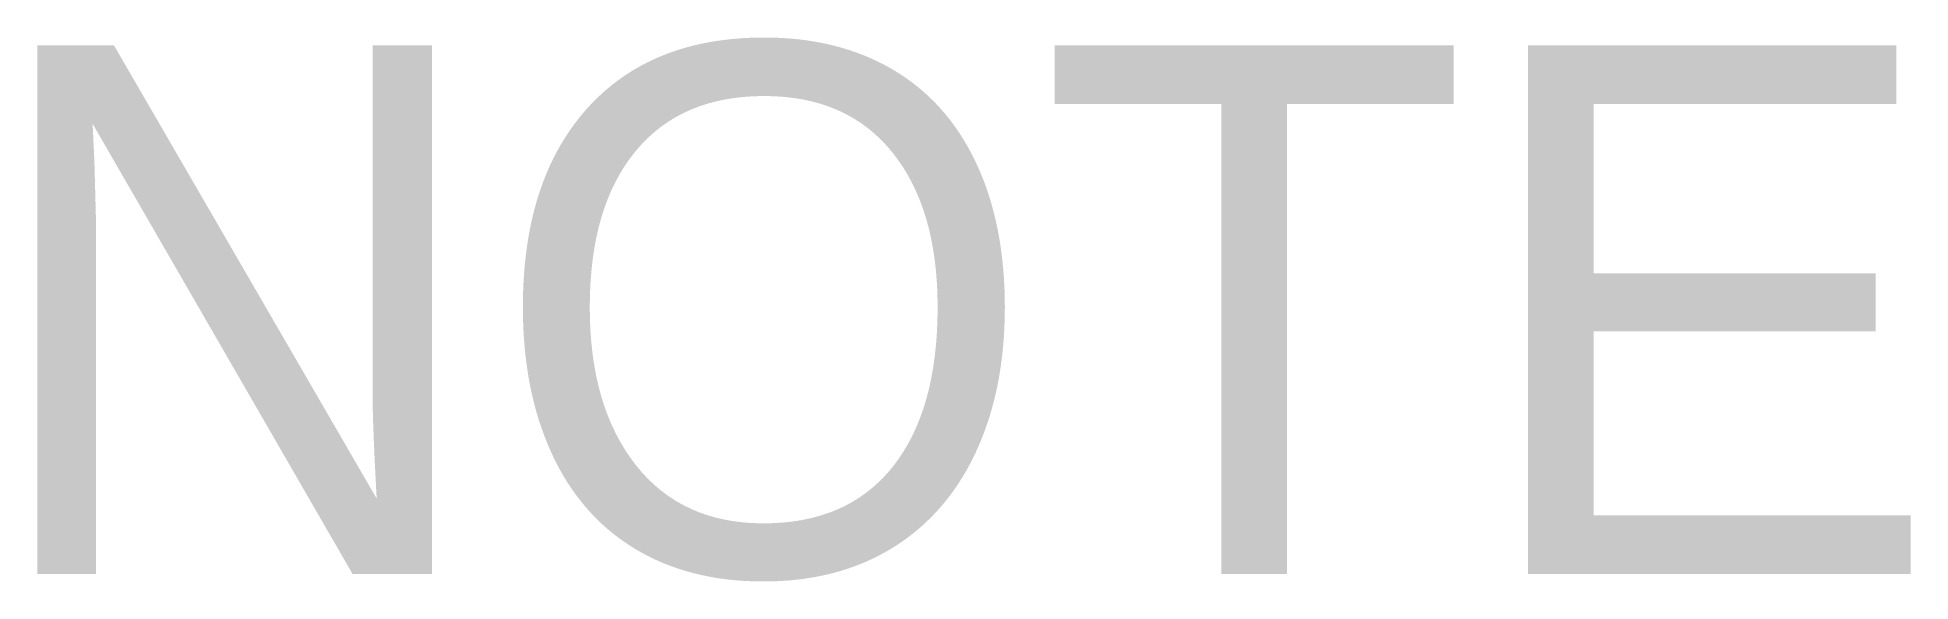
# Model space of a CAD drawing. Extents: x 1.11 to 4.66, y 0.99 to 2.01.
import ezdxf

# ---------------------------------------------------------------- set-up
doc = ezdxf.new("R2010")
doc.units = 0
doc.header["$MEASUREMENT"] = 0

msp = doc.modelspace()

# ---------------------------------------------------------------- texts
msp.add_text('NOTE', height=1).set_placement((1, 1))

doc.saveas('drawing.dxf')
